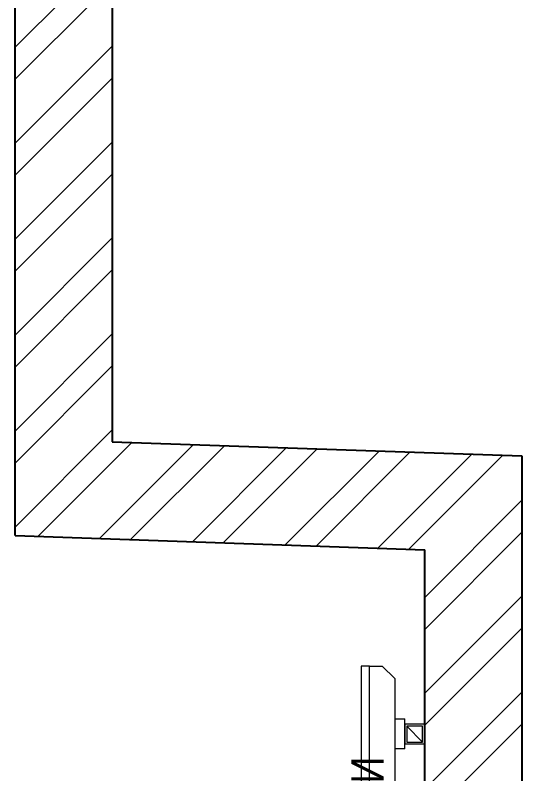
# Model space of a CAD drawing. Header units: millimetres. Extents: x 2038449 to 2043816, y 32056 to 43282.
# Drawn here: x 2043034 to 2043816, y 39594 to 40765 of the extents above; entities that cross this region are included whole.
import ezdxf

# ---------------------------------------------------------------- set-up
doc = ezdxf.new("R2010")
doc.units = ezdxf.units.MM
doc.header["$LTSCALE"] = 40
doc.linetypes.add('CONTINOUS', pattern=[0])
doc.layers.add('A-CARPET AREA', color=3, linetype='CONTINOUS', lineweight=0, true_color=0x0aff0a)
doc.layers.add('A-WALL', color=1, linetype='Continuous')
for name, color, linetype, lineweight in [('LENS-TEXT', 31, 'Continuous', 5), ('LK-EQPMT', 3, 'Continuous', 18), ('LN-HATCH', 251, 'Continuous', 0)]:
    doc.layers.add(name, color=color, linetype=linetype, lineweight=lineweight)
doc.styles.get("Standard").update_dxf_attribs({"font": 'Gill Sans MT Condensed Regular.ttf', "height": 100})

# ---------------------------------------------------------------- blocks, each defined once
blk = doc.blocks.new('A$C75d7f579')
at = {"layer": 'LN-HATCH'}
h = blk.add_hatch(dxfattribs=at)
h.set_pattern_fill('ANSI32', color=256, scale=11, angle=180)
h.set_pattern_definition([(225, (-4754922.427738208, -37144.14399658749), (74.08711299882052, -74.08711299882054), []), (225, (-4754971.819168209, -37144.14399658749), (74.08711299882052, -74.08711299882054), [])])
h.paths.add_polyline_path([(4755.392021908424, 1349.614464389393), (4600.212061069906, 1349.614464389393), (4600.212061069906, -1697.385535610607), (4755.392021908424, -1697.385535610607)])
h.paths.add_polyline_path([(4755.392021908424, -1988.385535610607), (4600.212061069906, -1988.385535610607), (4600.212061069906, -2600.385535610607), (4755.392021908424, -2600.385535610607)])
h.paths.add_polyline_path([(4605.392021908424, 3613.524997727451), (4600.212061069906, 3463.614464389394), (4600.212061069906, 1651.614464389393), (4755.392021908424, 1651.614464389393), (4755.392021908424, 4882.431465541245), (4123.046246908605, 4904.281340119633), (4123.046246908605, 8079.673272491403), (-256.6079780915752, 8079.673272491403), (-256.6079780915752, 7929.673272491402), (2374.646059547551, 7929.673272491402), (3973.046246908605, 7929.673272491402), (3973.046246908605, 4759.374872305838), (4605.392021908424, 4737.52499772745)])
at = {"layer": 'A-WALL'}
for p, q in [((4123.046246908605, 8079.673272491403), (4123.046246908605, 4904.281340119633)), ((3973.046246908605, 4759.374872305838), (3973.046246908605, 7929.673272491402)), ((4123.046246908605, 4904.281340119633), (4755.392021908424, 4882.431465541245)), ((4755.392021908424, 4882.431465541245), (4755.392021908424, -2946.385535610608)), ((3973.046246908605, 4759.374872305838), (4605.392021908424, 4737.52499772745)), ((4605.392021908424, 3613.524997727451), (4605.392021908424, 4737.52499772745))]:
    blk.add_line(p, q, dxfattribs=at)
blk = doc.blocks.new('32INCH VC FOR CLINIC')
at = {"layer": 'LK-EQPMT'}
for p, q in [((116.8909715171903, 152.5672029328125), (92.58856882341206, 128.264800239267)), ((92.58856882341206, 152.5672029328125), (116.8909715171903, 128.264800239267)), ((627.7052824404091, 152.5672029328125), (652.0076851341872, 128.264800239267))]:
    blk.add_line(p, q, dxfattribs=at)
at = {"layer": 'LK-EQPMT', "ltscale": 12}
for p, q in [((81.46845865808427, 109.7127832833503), (81.46845865808427, 125.2269902919943)), ((81.46845865808427, 125.2269902919943), (128.0110796838999, 125.2269902919943)), ((128.0110796838999, 125.2269902919943), (128.0110796838999, 109.7127832833503)), ((616.9889203161001, 125.2269902919943), (616.9889203161001, 109.7127832833503)), ((616.9889203161001, 125.2269902919943), (663.5315413419156, 125.2269902919943)), ((663.5315413419156, 109.7127832833503), (663.5315413419156, 125.2269902919943)), ((0, 90.30115266077335), (19.41163062304258, 109.7127832833503)), ((725.5883693769574, 109.7127832833503), (19.41163062304258, 109.7127832833503)), ((745, 90.30115266077335), (725.5883693769574, 109.7127832833503)), ((0, 70.88952203796362), (0, 90.30115266077335)), ((745, 70.88952203796362), (745, 90.30115266077335))]:
    blk.add_line(p, q, dxfattribs=at)
at = {"layer": 'LK-EQPMT'}
for points in [[(89.55076848529278, 125.2269999025447), (119.9287718534469, 125.2269999025447), (119.9287718534469, 155.6050032694184), (89.55076848529278, 155.6050032694184)], [(92.58856882341206, 128.264800239267), (116.8909715171903, 128.264800239267), (116.8909715171903, 152.5672029328125), (92.58856882341206, 152.5672029328125)], [(655.0454854704439, 125.2269999025447), (624.6674821041523, 125.2269999025447), (624.6674821041523, 155.6050032694184), (655.0454854704439, 155.6050032694184)], [(652.0076851341872, 128.264800239267), (627.7052824404091, 128.264800239267), (627.7052824404091, 152.5672029328125), (652.0076851341872, 152.5672029328125)]]:
    blk.add_lwpolyline(points, close=True, dxfattribs=at)
at = {"layer": 'LK-EQPMT', "ltscale": 12}
blk.add_lwpolyline([(0, 58.0000000000291), (0, 70.88952203796362), (745, 70.88952203796362), (745, 58.0000000000291)], close=True, dxfattribs=at)
at = {"layer": 'LENS-TEXT', "color": 0, "ltscale": 2, "insert": (391.1996805854142, 25.6359011628374), "char_height": 50, "attachment_point": 5}
blk.add_mtext_dynamic_manual_height_columns('32" TV SCREEN -VC', width=466.4796511627907, gutter_width=12.5, heights=[0], dxfattribs=at)

msp = doc.modelspace()

# ---------------------------------------------------------------- linework, layer by layer
at = {"layer": 'A-CARPET AREA'}
msp.add_lwpolyline([(2043660.956932597, 36853.88502157951), (2043666.136893436, 39939.79555491757), (2043033.791118435, 39961.64542949596), (2043033.791118435, 41531.94382968152), (2042337.141855242, 41531.94382968152), (2042337.141855242, 41681.94382968152), (2043033.791118435, 41681.94382968152), (2043033.791118435, 43131.94382968152), (2041437.141855243, 43131.94382968152), (2041437.141855243, 41481.94382968152), (2041287.141855243, 41481.94382968152), (2041287.141855243, 43131.94382968152), (2038804.136893435, 43131.94382968152), (2038804.136893435, 42578.09395510313), (2038629.141855243, 42578.09395510313), (2038629.141855243, 40608.56724196819), (2038979.141855243, 40608.59201703883), (2038979.141855242, 40101.74848918669), (2038804.136893435, 40107.79555491756), (2038803.767582761, 40006.27637784375), (2038629.06903738, 40003.91424271509), (2038600.506037817, 39126.67397908709), (2038800.580854687, 39130.28217423038), (2038798.956932597, 38683.88502157951)], dxfattribs=at)

# ---------------------------------------------------------------- block references
at = {"xscale": -1, "rotation": 270}
msp.add_blockref('32INCH VC FOR CLINIC', (2043510.079631932, 39015.32169101986), dxfattribs=at)
at = {"layer": 'A-CARPET AREA'}
msp.add_blockref('A$C75d7f579', (2039060.744871527, 35202.27055719012), dxfattribs=at)

doc.saveas('drawing.dxf')
